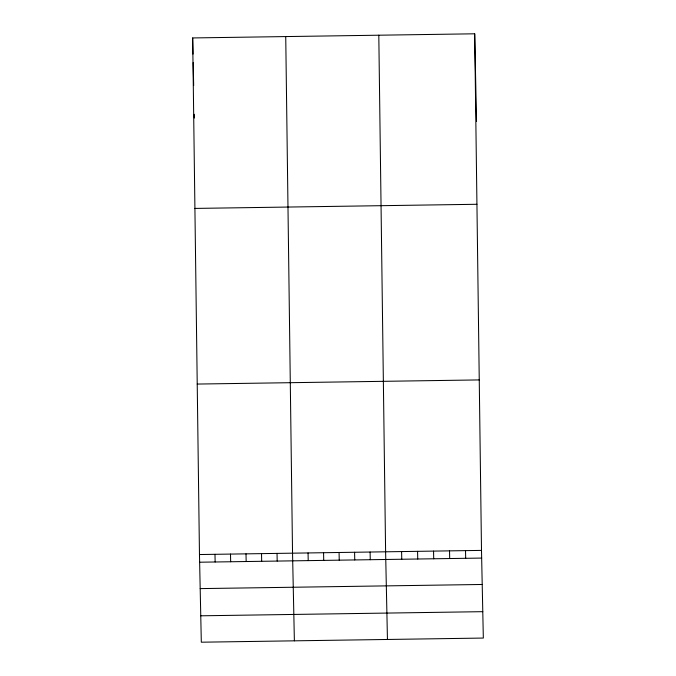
<?xml version="1.0" encoding="UTF-8"?>
<svg xmlns="http://www.w3.org/2000/svg" width="676" height="676" viewBox="0 0 676 676"><rect width="100%" height="100%" fill="white"/><g stroke="black" fill="none" stroke-linecap="round" stroke-linejoin="round"><path stroke-width="1.01" d="M474.687 33.8L481.498 550.399L483.332 638.059L201.313 642.2L199.471 554.54L192.668 37.941L474.687 33.8L476.529 121.46M194.916 208.419L476.935 204.279M197.223 384.061L479.25 379.92M199.471 554.54L481.498 550.399M199.631 562.212L481.658 558.072M200.189 588.61L482.208 584.47M200.755 615.802L482.782 611.67M465.519 550.636L465.68 558.308M449.532 550.872L449.692 558.545M433.553 551.109L433.713 558.773M417.574 551.337L417.734 559.01M401.595 551.574L401.755 559.246M387.449 639.471L385.607 551.81L378.805 35.203M370.102 552.038L370.262 559.711M354.587 552.267L354.748 559.931M339.073 552.495L339.234 560.159M323.567 552.715L323.728 560.387M308.053 552.943L308.214 560.615M294.381 640.831L292.539 553.171L285.737 36.572M277.033 553.399L277.194 561.072M261.519 553.627L261.68 561.3M246.005 553.855L246.165 561.528M230.499 554.083L230.66 561.756M214.985 554.312L215.145 561.984M192.668 37.941L193.006 54.097M193.184 62.581L193.666 85.607M194.266 114.286L194.342 118.055"/></g></svg>
